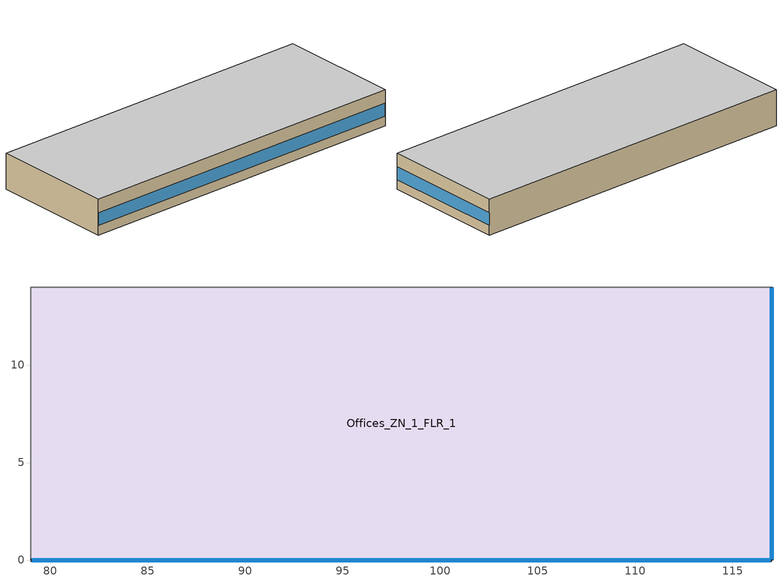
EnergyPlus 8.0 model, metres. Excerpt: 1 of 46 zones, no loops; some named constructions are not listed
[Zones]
Offices_ZN_1_FLR_1
 floor ground (ext_slab_6in_with_carpet): 79,14 117,14 117,0 79,0 z0
 wall outside (nonres_ext_wall): 79,0 117,0 117,14 z0:4
 wall to Gym_ZN_1_FLR_1 (int_wall): 117,14 79,14 z0:4
 wall to Lobby_ZN_1_FLR_1 (int_wall): 79,14 79,0 z0:4
 window (Window_U_0.48_SHGC_0.40): 79.05,0 116.95,0 z1.1:2.5; 117,0.05 117,13.95 z1.1:2.51
 ceiling to Offices_ZN_1_FLR_2 (int_slab_ceiling): 79,0 117,0 117,14 79,14 z4
[Schedule:Compact]
HTGSETP_SCH_Yes_Optimum_Original: Through: 12/31, For: SummerDesignDay, Until: 24:00, 15.6, For: WinterDesignDay, Until: 24:00, 21, For: Weekdays, Until: 06:00, 15.6, Until: 07:00, 17.8, Until: 08:00, 20, Until: 21:00, 21, Until: 24:00, 15.6, For: WeekEnds Holidays AllOtherDays, Until: 24:00, 15.6
CLGSETP_SCH_Yes_Optimum_Original: Through: 12/31, For: SummerDesignDay, Until: 24:00, 24, For: WinterDesignDay, Until: 24:00, 29.44, For: Weekdays, Until: 06:00, 29.44, Until: 07:00, 27.8, Until: 08:00, 25.6, Until: 21:00, 24, Until: 24:00, 29.44, For: WeekEnds Holidays AllOtherDays, Until: 24:00, 29.44
CLGSETP_SCH_PSZ_AC_5_9; CLGSETP_SCH_PSZ_AC_4_8; CLGSETP_SCH_PSZ_AC_3_7; CLGSETP_SCH_PSZ_AC_2_6; CLGSETP_SCH_PSZ_AC_1_5: Through: 12/31, For: SummerDesignDay, Until: 24:00, 24, For: WinterDesignDay, Until: 24:00, 29.44, For: Weekdays, Until: 06:00, 29.44, Until: 07:00, 24, Until: 08:00, 24, Until: 21:00, 24, Until: 24:00, 29.44, For: WeekEnds Holidays AllOtherDays, Until: 24:00, 29.44
[Curve:Quadratic]
Name | Coefficient1 Constant | Coefficient2 x | Coefficient3 x**2 | Minimum Value of x | Maximum Value of x
RACK1_RackCOPfTCurve | 1.7603 | -0.0377 | 0.0004 | 10 | 35
RACK1_RackCondFanCurve2 | 0 | 0.0286 | 0 | 0 | 35
RACK2_RackCOPfTCurve | 1 | 0 | 0 | 0 | 50
